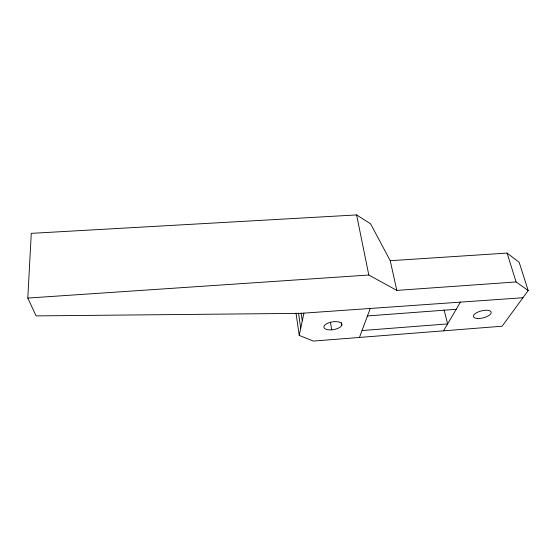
<?xml version="1.0" encoding="UTF-8"?>
<svg xmlns="http://www.w3.org/2000/svg" width="556" height="556" viewBox="0 0 556 556"><rect width="100%" height="100%" fill="white"/><g stroke="black" fill="none" stroke-linecap="round" stroke-linejoin="round"><path stroke-width="0.83" d="M522.946 297.738L300.553 313.362L36.098 315.898L27.8 298.065L31.275 233.36L356.598 214.929L370.581 223.818L390.242 260.708L396.824 290.392L516.107 281.955L528.2 290.559L502.117 326.219L313.334 341.071L299.232 335.407L296.014 313.097M299.232 335.407L303.91 313.111M359.461 337.443L370.247 308.455M443.577 330.827L460.41 302.13M362.032 330.542L447.629 323.912L444.056 309.817M367.46 315.947L456.198 309.303M27.8 298.065L368.809 275.018L396.824 290.392M390.242 260.708L507.072 253.084L519.144 262.251L528.2 290.559M507.072 253.084L516.107 281.955M356.598 214.929L368.809 275.018M341.391 322.591L341.836 325.128A9.132 3.913 -9.4 0 1 327.31 329.625A9.132 3.913 -9.4 0 1 329.534 322.543A9.132 3.913 -9.4 0 1 341.836 325.128M330.424 322.174L331.717 329.847M301.15 313.111L302.29 320.833M298.516 313.049L300.733 328.262M477.437 318.491A9.132 3.607 -14 0 0 491.205 312.736A9.132 3.607 -14 0 0 478.306 311.909A9.132 3.607 -14 0 0 477.437 318.491"/></g></svg>
